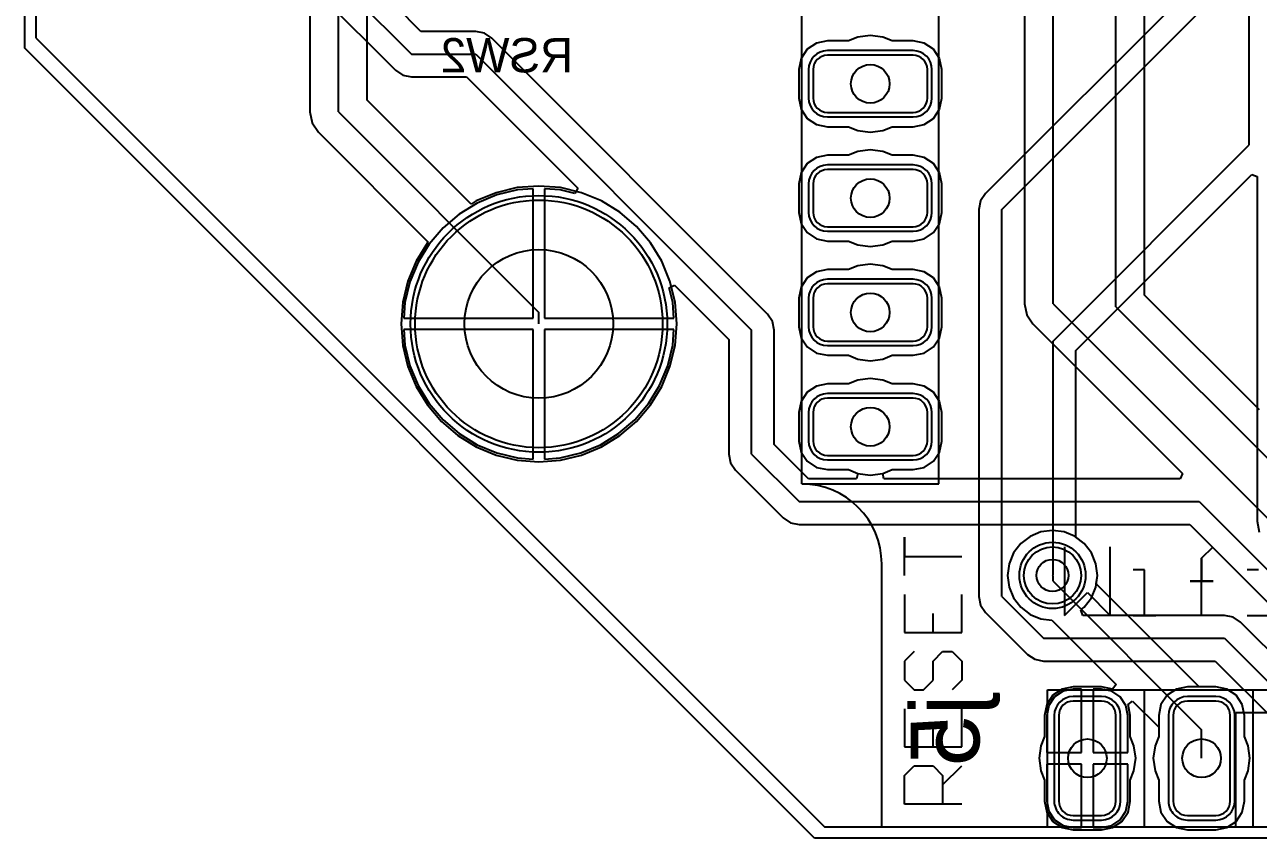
# Model space of a CAD drawing. Header units: millimetres. Extents: x 0 to 2.36, y 0 to 2.36.
# Drawn here: x 0 to 1.08, y 0 to 0.712 of the extents above; entities that cross this region are included whole.
import ezdxf

# ---------------------------------------------------------------- set-up
doc = ezdxf.new("R2010")
doc.units = ezdxf.units.MM
doc.header["$MEASUREMENT"] = 0
for name, color, linetype in [('BottomLayer', 5, 'Continuous'), ('BottomOverlay', 54, 'Continuous'), ('BottomSolder', 6, 'Continuous'), ('MultiLayer', 9, 'Continuous'), ('PadHoleLayer', 156, 'Continuous'), ('TopLayer', 1, 'Continuous'), ('TopOverlay', 2, 'Continuous'), ('TopSolder', 216, 'Continuous'), ('ViaHoleLayer', 16, 'Continuous')]:
    doc.layers.add(name, color=color, linetype=linetype)

# ---------------------------------------------------------------- blocks, each defined once
blk = doc.blocks.new('___6_______B_6')
at = {"layer": 'BottomLayer'}
for p, q in [((0.0375, 0.025), (-0.0375, 0.025)), ((-0.05, 0.0125), (-0.05, -0.0125)), ((0.05, -0.0125), (0.05, 0.0125)), ((-0.0375, -0.025), (0.0375, -0.025)), ((0.0375, -0.075), (-0.0375, -0.075)), ((-0.05, -0.0875), (-0.05, -0.1125)), ((0.05, -0.1125), (0.05, -0.0875)), ((-0.0375, -0.125), (0.0375, -0.125)), ((0.0375, -0.175), (-0.0375, -0.175)), ((-0.05, -0.1875), (-0.05, -0.2125)), ((0.05, -0.2125), (0.05, -0.1875)), ((-0.0375, -0.225), (0.0375, -0.225)), ((0.0375, -0.275), (-0.0375, -0.275)), ((-0.05, -0.2875), (-0.05, -0.3125)), ((0.05, -0.3125), (0.05, -0.2875)), ((-0.0375, -0.325), (0.0375, -0.325)), ((0.0375, -0.375), (-0.0375, -0.375)), ((-0.05, -0.3875), (-0.05, -0.4125)), ((0.05, -0.4125), (0.05, -0.3875)), ((-0.0375, -0.425), (0.0375, -0.425)), ((0.0375, -0.475), (-0.0375, -0.475)), ((-0.05, -0.4875), (-0.05, -0.5125)), ((0.05, -0.5125), (0.05, -0.4875)), ((-0.0375, -0.525), (0.0375, -0.525))]:
    blk.add_line(p, q, dxfattribs=at)
for centre, start, end in [((-0.0375, 0.0125), 90, 180), ((0.0375, 0.0125), 0, 90), ((-0.0375, -0.0125), 180, 270), ((0.0375, -0.0125), 270, 0), ((-0.0375, -0.0875), 90, 180), ((0.0375, -0.0875), 0, 90), ((-0.0375, -0.1125), 180, 270), ((0.0375, -0.1125), 270, 0), ((-0.0375, -0.1875), 90, 180), ((0.0375, -0.1875), 0, 90), ((-0.0375, -0.2125), 180, 270), ((0.0375, -0.2125), 270, 0), ((-0.0375, -0.2875), 90, 180), ((0.0375, -0.2875), 0, 90), ((-0.0375, -0.3125), 180, 270), ((0.0375, -0.3125), 270, 0), ((-0.0375, -0.3875), 90, 180), ((0.0375, -0.3875), 0, 90), ((-0.0375, -0.4125), 180, 270), ((0.0375, -0.4125), 270, 0), ((-0.0375, -0.4875), 90, 180), ((0.0375, -0.4875), 0, 90), ((-0.0375, -0.5125), 180, 270), ((0.0375, -0.5125), 270, 0)]:
    blk.add_arc(centre, 0.0125, start, end, dxfattribs=at)
at = {"layer": 'BottomOverlay'}
for p, q in [((-0.06, -0.535), (-0.06, 0.045)), ((0.06, 0.045), (-0.06, 0.045)), ((0.06, -0.535), (0.06, 0.045)), ((0.06, -0.05), (-0.06, -0.05)), ((0.06, -0.15), (-0.06, -0.15)), ((0.06, -0.25), (-0.06, -0.25)), ((0.06, -0.355), (-0.06, -0.355)), ((0.06, -0.45), (-0.06, -0.45)), ((0.06, -0.535), (-0.06, -0.535))]:
    blk.add_line(p, q, dxfattribs=at)
at = {"layer": 'BottomSolder'}
for p, q in [((0.0375, 0.029), (-0.0375, 0.029)), ((-0.054, 0.0125), (-0.054, -0.0125)), ((0.054, -0.0125), (0.054, 0.0125)), ((-0.0375, -0.029), (0.0375, -0.029)), ((0.0375, -0.071), (-0.0375, -0.071)), ((-0.054, -0.0875), (-0.054, -0.1125)), ((0.054, -0.1125), (0.054, -0.0875)), ((-0.0375, -0.129), (0.0375, -0.129)), ((0.0375, -0.171), (-0.0375, -0.171)), ((-0.054, -0.1875), (-0.054, -0.2125)), ((0.054, -0.2125), (0.054, -0.1875)), ((-0.0375, -0.229), (0.0375, -0.229)), ((0.0375, -0.271), (-0.0375, -0.271)), ((-0.054, -0.2875), (-0.054, -0.3125)), ((0.054, -0.3125), (0.054, -0.2875)), ((-0.0375, -0.329), (0.0375, -0.329)), ((0.0375, -0.371), (-0.0375, -0.371)), ((-0.054, -0.3875), (-0.054, -0.4125)), ((0.054, -0.4125), (0.054, -0.3875)), ((-0.0375, -0.429), (0.0375, -0.429)), ((0.0375, -0.471), (-0.0375, -0.471)), ((-0.054, -0.4875), (-0.054, -0.5125)), ((0.054, -0.5125), (0.054, -0.4875)), ((-0.0375, -0.529), (0.0375, -0.529))]:
    blk.add_line(p, q, dxfattribs=at)
for centre, start, end in [((-0.0375, 0.0125), 90, 180), ((0.0375, 0.0125), 0, 90), ((-0.0375, -0.0125), 180, 270), ((0.0375, -0.0125), 270, 0), ((-0.0375, -0.0875), 90, 180), ((0.0375, -0.0875), 0, 90), ((-0.0375, -0.1125), 180, 270), ((0.0375, -0.1125), 270, 0), ((-0.0375, -0.1875), 90, 180), ((0.0375, -0.1875), 0, 90), ((-0.0375, -0.2125), 180, 270), ((0.0375, -0.2125), 270, 0), ((-0.0375, -0.2875), 90, 180), ((0.0375, -0.2875), 0, 90), ((-0.0375, -0.3125), 180, 270), ((0.0375, -0.3125), 270, 0), ((-0.0375, -0.3875), 90, 180), ((0.0375, -0.3875), 0, 90), ((-0.0375, -0.4125), 180, 270), ((0.0375, -0.4125), 270, 0), ((-0.0375, -0.4875), 90, 180), ((0.0375, -0.4875), 0, 90), ((-0.0375, -0.5125), 180, 270), ((0.0375, -0.5125), 270, 0)]:
    blk.add_arc(centre, 0.0165, start, end, dxfattribs=at)
at = {"layer": 'MultiLayer'}
for p, q in [((0.0375, 0.025), (-0.0375, 0.025)), ((-0.05, 0.0125), (-0.05, -0.0125)), ((0.05, -0.0125), (0.05, 0.0125)), ((-0.0375, -0.025), (0.0375, -0.025)), ((0.0375, -0.075), (-0.0375, -0.075)), ((-0.05, -0.0875), (-0.05, -0.1125)), ((0.05, -0.1125), (0.05, -0.0875)), ((-0.0375, -0.125), (0.0375, -0.125)), ((0.0375, -0.175), (-0.0375, -0.175)), ((-0.05, -0.1875), (-0.05, -0.2125)), ((0.05, -0.2125), (0.05, -0.1875)), ((-0.0375, -0.225), (0.0375, -0.225)), ((0.0375, -0.275), (-0.0375, -0.275)), ((-0.05, -0.2875), (-0.05, -0.3125)), ((0.05, -0.3125), (0.05, -0.2875)), ((-0.0375, -0.325), (0.0375, -0.325)), ((0.0375, -0.375), (-0.0375, -0.375)), ((-0.05, -0.3875), (-0.05, -0.4125)), ((0.05, -0.4125), (0.05, -0.3875)), ((-0.0375, -0.425), (0.0375, -0.425)), ((0.0375, -0.475), (-0.0375, -0.475)), ((-0.05, -0.4875), (-0.05, -0.5125)), ((0.05, -0.5125), (0.05, -0.4875)), ((-0.0375, -0.525), (0.0375, -0.525))]:
    blk.add_line(p, q, dxfattribs=at)
for centre, start, end in [((-0.0375, 0.0125), 90, 180), ((0.0375, 0.0125), 0, 90), ((-0.0375, -0.0125), 180, 270), ((0.0375, -0.0125), 270, 0), ((-0.0375, -0.0875), 90, 180), ((0.0375, -0.0875), 0, 90), ((-0.0375, -0.1125), 180, 270), ((0.0375, -0.1125), 270, 0), ((-0.0375, -0.1875), 90, 180), ((0.0375, -0.1875), 0, 90), ((-0.0375, -0.2125), 180, 270), ((0.0375, -0.2125), 270, 0), ((-0.0375, -0.2875), 90, 180), ((0.0375, -0.2875), 0, 90), ((-0.0375, -0.3125), 180, 270), ((0.0375, -0.3125), 270, 0), ((-0.0375, -0.3875), 90, 180), ((0.0375, -0.3875), 0, 90), ((-0.0375, -0.4125), 180, 270), ((0.0375, -0.4125), 270, 0), ((-0.0375, -0.4875), 90, 180), ((0.0375, -0.4875), 0, 90), ((-0.0375, -0.5125), 180, 270), ((0.0375, -0.5125), 270, 0)]:
    blk.add_arc(centre, 0.0125, start, end, dxfattribs=at)
at = {"layer": 'PadHoleLayer'}
for centre in [(0, 0), (0, -0.1), (0, -0.2), (0, -0.3), (0, -0.4), (0, -0.5)]:
    blk.add_circle(centre, 0.0169, dxfattribs=at)
at = {"layer": 'TopLayer'}
for p, q in [((0.0375, 0.025), (-0.0375, 0.025)), ((-0.05, 0.0125), (-0.05, -0.0125)), ((0.05, -0.0125), (0.05, 0.0125)), ((-0.0375, -0.025), (0.0375, -0.025)), ((0.0375, -0.075), (-0.0375, -0.075)), ((-0.05, -0.0875), (-0.05, -0.1125)), ((0.05, -0.1125), (0.05, -0.0875)), ((-0.0375, -0.125), (0.0375, -0.125)), ((0.0375, -0.175), (-0.0375, -0.175)), ((-0.05, -0.1875), (-0.05, -0.2125)), ((0.05, -0.2125), (0.05, -0.1875)), ((-0.0375, -0.225), (0.0375, -0.225)), ((0.0375, -0.275), (-0.0375, -0.275)), ((-0.05, -0.2875), (-0.05, -0.3125)), ((0.05, -0.3125), (0.05, -0.2875)), ((-0.0375, -0.325), (0.0375, -0.325)), ((0.0375, -0.375), (-0.0375, -0.375)), ((-0.05, -0.3875), (-0.05, -0.4125)), ((0.05, -0.4125), (0.05, -0.3875)), ((-0.0375, -0.425), (0.0375, -0.425)), ((0.0375, -0.475), (-0.0375, -0.475)), ((-0.05, -0.4875), (-0.05, -0.5125)), ((0.05, -0.5125), (0.05, -0.4875)), ((-0.0375, -0.525), (0.0375, -0.525))]:
    blk.add_line(p, q, dxfattribs=at)
for centre, start, end in [((-0.0375, 0.0125), 90, 180), ((0.0375, 0.0125), 0, 90), ((-0.0375, -0.0125), 180, 270), ((0.0375, -0.0125), 270, 0), ((-0.0375, -0.0875), 90, 180), ((0.0375, -0.0875), 0, 90), ((-0.0375, -0.1125), 180, 270), ((0.0375, -0.1125), 270, 0), ((-0.0375, -0.1875), 90, 180), ((0.0375, -0.1875), 0, 90), ((-0.0375, -0.2125), 180, 270), ((0.0375, -0.2125), 270, 0), ((-0.0375, -0.2875), 90, 180), ((0.0375, -0.2875), 0, 90), ((-0.0375, -0.3125), 180, 270), ((0.0375, -0.3125), 270, 0), ((-0.0375, -0.3875), 90, 180), ((0.0375, -0.3875), 0, 90), ((-0.0375, -0.4125), 180, 270), ((0.0375, -0.4125), 270, 0), ((-0.0375, -0.4875), 90, 180), ((0.0375, -0.4875), 0, 90), ((-0.0375, -0.5125), 180, 270), ((0.0375, -0.5125), 270, 0)]:
    blk.add_arc(centre, 0.0125, start, end, dxfattribs=at)
at = {"layer": 'TopSolder'}
for p, q in [((0.0375, 0.029), (-0.0375, 0.029)), ((-0.054, 0.0125), (-0.054, -0.0125)), ((0.054, -0.0125), (0.054, 0.0125)), ((-0.0375, -0.029), (0.0375, -0.029)), ((0.0375, -0.071), (-0.0375, -0.071)), ((-0.054, -0.0875), (-0.054, -0.1125)), ((0.054, -0.1125), (0.054, -0.0875)), ((-0.0375, -0.129), (0.0375, -0.129)), ((0.0375, -0.171), (-0.0375, -0.171)), ((-0.054, -0.1875), (-0.054, -0.2125)), ((0.054, -0.2125), (0.054, -0.1875)), ((-0.0375, -0.229), (0.0375, -0.229)), ((0.0375, -0.271), (-0.0375, -0.271)), ((-0.054, -0.2875), (-0.054, -0.3125)), ((0.054, -0.3125), (0.054, -0.2875)), ((-0.0375, -0.329), (0.0375, -0.329)), ((0.0375, -0.371), (-0.0375, -0.371)), ((-0.054, -0.3875), (-0.054, -0.4125)), ((0.054, -0.4125), (0.054, -0.3875)), ((-0.0375, -0.429), (0.0375, -0.429)), ((0.0375, -0.471), (-0.0375, -0.471)), ((-0.054, -0.4875), (-0.054, -0.5125)), ((0.054, -0.5125), (0.054, -0.4875)), ((-0.0375, -0.529), (0.0375, -0.529))]:
    blk.add_line(p, q, dxfattribs=at)
for centre, start, end in [((-0.0375, 0.0125), 90, 180), ((0.0375, 0.0125), 0, 90), ((-0.0375, -0.0125), 180, 270), ((0.0375, -0.0125), 270, 0), ((-0.0375, -0.0875), 90, 180), ((0.0375, -0.0875), 0, 90), ((-0.0375, -0.1125), 180, 270), ((0.0375, -0.1125), 270, 0), ((-0.0375, -0.1875), 90, 180), ((0.0375, -0.1875), 0, 90), ((-0.0375, -0.2125), 180, 270), ((0.0375, -0.2125), 270, 0), ((-0.0375, -0.2875), 90, 180), ((0.0375, -0.2875), 0, 90), ((-0.0375, -0.3125), 180, 270), ((0.0375, -0.3125), 270, 0), ((-0.0375, -0.3875), 90, 180), ((0.0375, -0.3875), 0, 90), ((-0.0375, -0.4125), 180, 270), ((0.0375, -0.4125), 270, 0), ((-0.0375, -0.4875), 90, 180), ((0.0375, -0.4875), 0, 90), ((-0.0375, -0.5125), 180, 270), ((0.0375, -0.5125), 270, 0)]:
    blk.add_arc(centre, 0.0165, start, end, dxfattribs=at)
blk = doc.blocks.new('WEMOS_D1_MINI_11')
at = {"layer": 'BottomLayer'}
for p, q in [((0.0375, 0.325), (-0.0375, 0.325)), ((-0.05, 0.3125), (-0.05, 0.2875)), ((0.05, 0.2875), (0.05, 0.3125)), ((-0.0375, 0.275), (0.0375, 0.275)), ((0.0375, 0.225), (-0.0375, 0.225)), ((-0.05, 0.2125), (-0.05, 0.1875)), ((0.05, 0.1875), (0.05, 0.2125)), ((-0.0375, 0.175), (0.0375, 0.175)), ((0.0375, 0.125), (-0.0375, 0.125)), ((-0.05, 0.1125), (-0.05, 0.0875)), ((0.05, 0.0875), (0.05, 0.1125)), ((-0.0375, 0.075), (0.0375, 0.075)), ((0.0375, 0.025), (-0.0375, 0.025)), ((-0.05, 0.0125), (-0.05, -0.0125)), ((0.05, -0.0125), (0.05, 0.0125)), ((-0.0375, -0.025), (0.0375, -0.025))]:
    blk.add_line(p, q, dxfattribs=at)
for centre, start, end in [((-0.0375, 0.3125), 90, 180), ((0.0375, 0.3125), 0, 90), ((-0.0375, 0.2875), 180, 270), ((0.0375, 0.2875), 270, 0), ((-0.0375, 0.2125), 90, 180), ((0.0375, 0.2125), 0, 90), ((-0.0375, 0.1875), 180, 270), ((0.0375, 0.1875), 270, 0), ((-0.0375, 0.1125), 90, 180), ((0.0375, 0.1125), 0, 90), ((-0.0375, 0.0875), 180, 270), ((0.0375, 0.0875), 270, 0), ((-0.0375, 0.0125), 90, 180), ((0.0375, 0.0125), 0, 90), ((-0.0375, -0.0125), 180, 270), ((0.0375, -0.0125), 270, 0)]:
    blk.add_arc(centre, 0.0125, start, end, dxfattribs=at)
at = {"layer": 'BottomSolder'}
for p, q in [((0.0375, 0.329), (-0.0375, 0.329)), ((-0.054, 0.3125), (-0.054, 0.2875)), ((0.054, 0.2875), (0.054, 0.3125)), ((-0.0375, 0.271), (0.0375, 0.271)), ((0.0375, 0.229), (-0.0375, 0.229)), ((-0.054, 0.2125), (-0.054, 0.1875)), ((0.054, 0.1875), (0.054, 0.2125)), ((-0.0375, 0.171), (0.0375, 0.171)), ((0.0375, 0.129), (-0.0375, 0.129)), ((-0.054, 0.1125), (-0.054, 0.0875)), ((0.054, 0.0875), (0.054, 0.1125)), ((-0.0375, 0.071), (0.0375, 0.071)), ((0.0375, 0.029), (-0.0375, 0.029)), ((-0.054, 0.0125), (-0.054, -0.0125)), ((0.054, -0.0125), (0.054, 0.0125)), ((-0.0375, -0.029), (0.0375, -0.029))]:
    blk.add_line(p, q, dxfattribs=at)
for centre, start, end in [((-0.0375, 0.3125), 90, 180), ((0.0375, 0.3125), 0, 90), ((-0.0375, 0.2875), 180, 270), ((0.0375, 0.2875), 270, 0), ((-0.0375, 0.2125), 90, 180), ((0.0375, 0.2125), 0, 90), ((-0.0375, 0.1875), 180, 270), ((0.0375, 0.1875), 270, 0), ((-0.0375, 0.1125), 90, 180), ((0.0375, 0.1125), 0, 90), ((-0.0375, 0.0875), 180, 270), ((0.0375, 0.0875), 270, 0), ((-0.0375, 0.0125), 90, 180), ((0.0375, 0.0125), 0, 90), ((-0.0375, -0.0125), 180, 270), ((0.0375, -0.0125), 270, 0)]:
    blk.add_arc(centre, 0.0165, start, end, dxfattribs=at)
at = {"layer": 'MultiLayer'}
for p, q in [((0.0375, 0.325), (-0.0375, 0.325)), ((-0.05, 0.3125), (-0.05, 0.2875)), ((0.05, 0.2875), (0.05, 0.3125)), ((-0.0375, 0.275), (0.0375, 0.275)), ((0.0375, 0.225), (-0.0375, 0.225)), ((-0.05, 0.2125), (-0.05, 0.1875)), ((0.05, 0.1875), (0.05, 0.2125)), ((-0.0375, 0.175), (0.0375, 0.175)), ((0.0375, 0.125), (-0.0375, 0.125)), ((-0.05, 0.1125), (-0.05, 0.0875)), ((0.05, 0.0875), (0.05, 0.1125)), ((-0.0375, 0.075), (0.0375, 0.075)), ((0.0375, 0.025), (-0.0375, 0.025)), ((-0.05, 0.0125), (-0.05, -0.0125)), ((0.05, -0.0125), (0.05, 0.0125)), ((-0.0375, -0.025), (0.0375, -0.025))]:
    blk.add_line(p, q, dxfattribs=at)
for centre, start, end in [((-0.0375, 0.3125), 90, 180), ((0.0375, 0.3125), 0, 90), ((-0.0375, 0.2875), 180, 270), ((0.0375, 0.2875), 270, 0), ((-0.0375, 0.2125), 90, 180), ((0.0375, 0.2125), 0, 90), ((-0.0375, 0.1875), 180, 270), ((0.0375, 0.1875), 270, 0), ((-0.0375, 0.1125), 90, 180), ((0.0375, 0.1125), 0, 90), ((-0.0375, 0.0875), 180, 270), ((0.0375, 0.0875), 270, 0), ((-0.0375, 0.0125), 90, 180), ((0.0375, 0.0125), 0, 90), ((-0.0375, -0.0125), 180, 270), ((0.0375, -0.0125), 270, 0)]:
    blk.add_arc(centre, 0.0125, start, end, dxfattribs=at)
at = {"layer": 'PadHoleLayer'}
for centre in [(0, 0.3), (0, 0.2), (0, 0.1), (0, 0)]:
    blk.add_circle(centre, 0.0169, dxfattribs=at)
at = {"layer": 'TopLayer'}
for p, q in [((0.0375, 0.325), (-0.0375, 0.325)), ((-0.05, 0.3125), (-0.05, 0.2875)), ((0.05, 0.2875), (0.05, 0.3125)), ((-0.0375, 0.275), (0.0375, 0.275)), ((0.0375, 0.225), (-0.0375, 0.225)), ((-0.05, 0.2125), (-0.05, 0.1875)), ((0.05, 0.1875), (0.05, 0.2125)), ((-0.0375, 0.175), (0.0375, 0.175)), ((0.0375, 0.125), (-0.0375, 0.125)), ((-0.05, 0.1125), (-0.05, 0.0875)), ((0.05, 0.0875), (0.05, 0.1125)), ((-0.0375, 0.075), (0.0375, 0.075)), ((0.0375, 0.025), (-0.0375, 0.025)), ((-0.05, 0.0125), (-0.05, -0.0125)), ((0.05, -0.0125), (0.05, 0.0125)), ((-0.0375, -0.025), (0.0375, -0.025))]:
    blk.add_line(p, q, dxfattribs=at)
for centre, start, end in [((-0.0375, 0.3125), 90, 180), ((0.0375, 0.3125), 0, 90), ((-0.0375, 0.2875), 180, 270), ((0.0375, 0.2875), 270, 0), ((-0.0375, 0.2125), 90, 180), ((0.0375, 0.2125), 0, 90), ((-0.0375, 0.1875), 180, 270), ((0.0375, 0.1875), 270, 0), ((-0.0375, 0.1125), 90, 180), ((0.0375, 0.1125), 0, 90), ((-0.0375, 0.0875), 180, 270), ((0.0375, 0.0875), 270, 0), ((-0.0375, 0.0125), 90, 180), ((0.0375, 0.0125), 0, 90), ((-0.0375, -0.0125), 180, 270), ((0.0375, -0.0125), 270, 0)]:
    blk.add_arc(centre, 0.0125, start, end, dxfattribs=at)
at = {"layer": 'TopOverlay'}
for p, q in [((-0.06, -0.05), (-0.06, 0.93)), ((0.06, -0.05), (0.06, 0.74)), ((-0.06, -0.05), (0.06, -0.05)), ((0.03, -0.1301), (0.03, -0.0967)), ((0.03, -0.0967), (0.03, -0.1134)), ((0.17, -0.105), (0.17, -0.165)), ((0.21, -0.165), (0.21, -0.105)), ((0.29, -0.115), (0.3, -0.105)), ((0.03, -0.1134), (0.08, -0.1134)), ((0.29, -0.165), (0.29, -0.115)), ((0.29, -0.115), (0.29, -0.135)), ((0.29, -0.135), (0.29, -0.115)), ((0.01, -0.35), (0.01, -0.12)), ((0.24, -0.125), (0.23, -0.125)), ((0.24, -0.165), (0.24, -0.125)), ((0.3399, -0.125), (0.3299, -0.125)), ((0.29, -0.135), (0.28, -0.135)), ((0.28, -0.135), (0.3, -0.135)), ((0.3, -0.135), (0.29, -0.135)), ((0.03, -0.1467), (0.03, -0.18)), ((0.08, -0.18), (0.08, -0.1467)), ((0.17, -0.165), (0.19, -0.145)), ((0.19, -0.145), (0.21, -0.165)), ((0.055, -0.18), (0.055, -0.1634)), ((0.23, -0.165), (0.25, -0.165)), ((0.25, -0.165), (0.24, -0.165)), ((0.3299, -0.165), (0.3499, -0.165)), ((0.03, -0.18), (0.08, -0.18)), ((0.0383, -0.1967), (0.03, -0.205)), ((0.03, -0.205), (0.03, -0.2217)), ((0.055, -0.205), (0.0633, -0.1967)), ((0.055, -0.2217), (0.055, -0.205)), ((0.0633, -0.1967), (0.0717, -0.1967)), ((0.0717, -0.1967), (0.08, -0.205)), ((0.08, -0.205), (0.08, -0.2217)), ((0.03, -0.2217), (0.0383, -0.23)), ((0.0467, -0.23), (0.055, -0.2217)), ((0.08, -0.2217), (0.0717, -0.23)), ((0.0383, -0.23), (0.0467, -0.23)), ((0.03, -0.2467), (0.03, -0.28)), ((0.08, -0.28), (0.08, -0.2467)), ((0.32, -0.25), (0.56, -0.25)), ((0.32, -0.35), (0.32, -0.25)), ((0.055, -0.28), (0.055, -0.2634)), ((0.03, -0.28), (0.08, -0.28)), ((0.03, -0.305), (0.0383, -0.2967)), ((0.0383, -0.2967), (0.055, -0.2967)), ((0.055, -0.2967), (0.0633, -0.305)), ((0.0633, -0.3133), (0.08, -0.2967)), ((0.03, -0.33), (0.03, -0.305)), ((0.0633, -0.305), (0.0633, -0.33)), ((0.08, -0.33), (0.03, -0.33)), ((0.01, -0.35), (0.32, -0.35))]:
    blk.add_line(p, q, dxfattribs=at)
blk.add_arc((-0.06, -0.12), 0.07, 0, 90, dxfattribs=at)
at = {"layer": 'TopSolder'}
for p, q in [((0.0375, 0.329), (-0.0375, 0.329)), ((-0.054, 0.3125), (-0.054, 0.2875)), ((0.054, 0.2875), (0.054, 0.3125)), ((-0.0375, 0.271), (0.0375, 0.271)), ((0.0375, 0.229), (-0.0375, 0.229)), ((-0.054, 0.2125), (-0.054, 0.1875)), ((0.054, 0.1875), (0.054, 0.2125)), ((-0.0375, 0.171), (0.0375, 0.171)), ((0.0375, 0.129), (-0.0375, 0.129)), ((-0.054, 0.1125), (-0.054, 0.0875)), ((0.054, 0.0875), (0.054, 0.1125)), ((-0.0375, 0.071), (0.0375, 0.071)), ((0.0375, 0.029), (-0.0375, 0.029)), ((-0.054, 0.0125), (-0.054, -0.0125)), ((0.054, -0.0125), (0.054, 0.0125)), ((-0.0375, -0.029), (0.0375, -0.029))]:
    blk.add_line(p, q, dxfattribs=at)
for centre, start, end in [((-0.0375, 0.3125), 90, 180), ((0.0375, 0.3125), 0, 90), ((-0.0375, 0.2875), 180, 270), ((0.0375, 0.2875), 270, 0), ((-0.0375, 0.2125), 90, 180), ((0.0375, 0.2125), 0, 90), ((-0.0375, 0.1875), 180, 270), ((0.0375, 0.1875), 270, 0), ((-0.0375, 0.1125), 90, 180), ((0.0375, 0.1125), 0, 90), ((-0.0375, 0.0875), 180, 270), ((0.0375, 0.0875), 270, 0), ((-0.0375, 0.0125), 90, 180), ((0.0375, 0.0125), 0, 90), ((-0.0375, -0.0125), 180, 270), ((0.0375, -0.0125), 270, 0)]:
    blk.add_arc(centre, 0.0165, start, end, dxfattribs=at)

msp = doc.modelspace()

# ---------------------------------------------------------------- linework, layer by layer
at = {"layer": 'BottomLayer'}
for p, q in [((0, 0.6912), (0, 1.6688)), ((0.9, 0.4675), (0.9, 0.99)), ((0.875, 0.9314), (0.875, 0.4675)), ((0.1806, 0.8437), (0.3384, 0.6859)), ((0.1666, 0.8296), (0.3244, 0.6718)), ((0.955, 0.4649), (0.955, 0.82)), ((0.98, 0.4752), (0.98, 0.79)), ((0.3467, 0.7057), (0.325, 0.7275)), ((0.3948, 0.7057), (0.3467, 0.7057)), ((0.4024, 0.7042), (0.3948, 0.7057)), ((0.4089, 0.6999), (0.4024, 0.7042)), ((0.74, 0.7023), (0.7291, 0.7008)), ((0.7509, 0.7008), (0.74, 0.7023)), ((0.6912, 0), (0, 0.6912)), ((0.6502, 0.4586), (0.4089, 0.6999)), ((0.6929, 0.6956), (0.6848, 0.6902)), ((0.7025, 0.6975), (0.6929, 0.6956)), ((0.7209, 0.6975), (0.7025, 0.6975)), ((0.7291, 0.7008), (0.7209, 0.6975)), ((0.7591, 0.6975), (0.7509, 0.7008)), ((0.7775, 0.6975), (0.7591, 0.6975)), ((0.7871, 0.6956), (0.7775, 0.6975)), ((0.7952, 0.6902), (0.7871, 0.6956)), ((0.3384, 0.6859), (0.3948, 0.6859)), ((0.3948, 0.6859), (0.6361, 0.4446)), ((0.6794, 0.6821), (0.6775, 0.6725)), ((0.6848, 0.6902), (0.6794, 0.6821)), ((0.8006, 0.6821), (0.7952, 0.6902)), ((0.8025, 0.6725), (0.8006, 0.6821)), ((0.3244, 0.6718), (0.3308, 0.6675)), ((0.6775, 0.6725), (0.6775, 0.6475)), ((0.8025, 0.6475), (0.8025, 0.6725)), ((0.3308, 0.6675), (0.3384, 0.666)), ((0.3384, 0.666), (0.3866, 0.666)), ((0.3866, 0.666), (0.484, 0.5686)), ((0.6775, 0.6475), (0.6794, 0.6379)), ((0.6794, 0.6379), (0.6848, 0.6298)), ((0.7952, 0.6298), (0.8006, 0.6379)), ((0.8006, 0.6379), (0.8025, 0.6475)), ((0.6848, 0.6298), (0.6929, 0.6244)), ((0.7871, 0.6244), (0.7952, 0.6298)), ((0.6929, 0.6244), (0.7025, 0.6225)), ((0.7025, 0.6225), (0.7209, 0.6225)), ((0.7209, 0.6225), (0.7291, 0.6192)), ((0.7291, 0.6192), (0.74, 0.6177)), ((0.74, 0.6177), (0.7509, 0.6192)), ((0.7509, 0.6192), (0.7591, 0.6225)), ((0.7591, 0.6225), (0.7775, 0.6225)), ((0.7775, 0.6225), (0.7871, 0.6244)), ((0.6929, 0.5956), (0.6848, 0.5902)), ((0.7025, 0.5975), (0.6929, 0.5956)), ((0.7209, 0.5975), (0.7025, 0.5975)), ((0.7291, 0.6008), (0.7209, 0.5975)), ((0.74, 0.6023), (0.7291, 0.6008)), ((0.7509, 0.6008), (0.74, 0.6023)), ((0.7591, 0.5975), (0.7509, 0.6008)), ((0.7775, 0.5975), (0.7591, 0.5975)), ((0.7871, 0.5956), (0.7775, 0.5975)), ((0.7952, 0.5902), (0.7871, 0.5956)), ((0.6848, 0.5902), (0.6794, 0.5821)), ((0.8006, 0.5821), (0.7952, 0.5902)), ((0.6794, 0.5821), (0.6775, 0.5725)), ((0.6775, 0.5725), (0.6775, 0.5475)), ((0.8025, 0.5725), (0.8006, 0.5821)), ((0.8025, 0.5475), (0.8025, 0.5725)), ((0.4133, 0.5628), (0.3961, 0.5557)), ((0.4314, 0.5672), (0.4133, 0.5628)), ((0.445, 0.5682), (0.4314, 0.5672)), ((0.445, 0.455), (0.445, 0.5682)), ((0.4686, 0.5672), (0.455, 0.5682)), ((0.455, 0.5682), (0.455, 0.455)), ((0.4814, 0.5641), (0.4686, 0.5672)), ((0.484, 0.5686), (0.4814, 0.5641)), ((0.3961, 0.5557), (0.3803, 0.546)), ((0.3803, 0.546), (0.3661, 0.5339)), ((0.6775, 0.5475), (0.6794, 0.5379)), ((0.8006, 0.5379), (0.8025, 0.5475)), ((0.3661, 0.5339), (0.354, 0.5197)), ((0.6794, 0.5379), (0.6848, 0.5298)), ((0.6848, 0.5298), (0.6929, 0.5244)), ((0.7871, 0.5244), (0.7952, 0.5298)), ((0.7952, 0.5298), (0.8006, 0.5379)), ((0.354, 0.5197), (0.3443, 0.5039)), ((0.6929, 0.5244), (0.7025, 0.5225)), ((0.7025, 0.5225), (0.7209, 0.5225)), ((0.7209, 0.5225), (0.7291, 0.5192)), ((0.7291, 0.5192), (0.74, 0.5177)), ((0.74, 0.5177), (0.7509, 0.5192)), ((0.7509, 0.5192), (0.7591, 0.5225)), ((0.7591, 0.5225), (0.7775, 0.5225)), ((0.7775, 0.5225), (0.7871, 0.5244)), ((0.3443, 0.5039), (0.3372, 0.4867)), ((0.7025, 0.4975), (0.6929, 0.4956)), ((0.7209, 0.4975), (0.7025, 0.4975)), ((0.7291, 0.5008), (0.7209, 0.4975)), ((0.74, 0.5023), (0.7291, 0.5008)), ((0.7509, 0.5008), (0.74, 0.5023)), ((0.7591, 0.4975), (0.7509, 0.5008)), ((0.7775, 0.4975), (0.7591, 0.4975)), ((0.7871, 0.4956), (0.7775, 0.4975)), ((0.3372, 0.4867), (0.3328, 0.4686)), ((0.6848, 0.4902), (0.6794, 0.4821)), ((0.6929, 0.4956), (0.6848, 0.4902)), ((0.7952, 0.4902), (0.7871, 0.4956)), ((0.8006, 0.4821), (0.7952, 0.4902)), ((0.5641, 0.4814), (0.5686, 0.484)), ((0.5672, 0.4686), (0.5641, 0.4814)), ((0.5686, 0.484), (0.6163, 0.4363)), ((0.6794, 0.4821), (0.6775, 0.4725)), ((0.8025, 0.4725), (0.8006, 0.4821)), ((1.0805, 0.3747), (0.98, 0.4752)), ((0.3328, 0.4686), (0.3318, 0.455)), ((0.5682, 0.455), (0.5672, 0.4686)), ((0.6775, 0.4725), (0.6775, 0.4475)), ((0.8025, 0.4475), (0.8025, 0.4725)), ((0.875, 0.4675), (0.8769, 0.458)), ((0.9, 0.4675), (1.2125, 0.155)), ((0.955, 0.4649), (1.2253, 0.1946)), ((0.3318, 0.455), (0.445, 0.455)), ((0.455, 0.455), (0.5682, 0.455)), ((0.6545, 0.4522), (0.6502, 0.4586)), ((0.8769, 0.458), (0.8823, 0.4499)), ((0.445, 0.445), (0.3318, 0.445)), ((0.3318, 0.445), (0.3328, 0.4314)), ((0.445, 0.3318), (0.445, 0.445)), ((0.5682, 0.445), (0.455, 0.445)), ((0.455, 0.445), (0.455, 0.3318)), ((0.5672, 0.4314), (0.5682, 0.445)), ((0.6361, 0.3361), (0.6361, 0.4446)), ((0.656, 0.4446), (0.6545, 0.4522)), ((0.656, 0.3444), (0.656, 0.4446)), ((0.6775, 0.4475), (0.6794, 0.4379)), ((0.8006, 0.4379), (0.8025, 0.4475)), ((0.8823, 0.4499), (1.0132, 0.319)), ((0.6163, 0.4363), (0.6163, 0.3361)), ((0.6794, 0.4379), (0.6848, 0.4298)), ((0.7952, 0.4298), (0.8006, 0.4379)), ((0.3328, 0.4314), (0.3372, 0.4133)), ((0.5628, 0.4133), (0.5672, 0.4314)), ((0.6848, 0.4298), (0.6929, 0.4244)), ((0.6929, 0.4244), (0.7025, 0.4225)), ((0.7025, 0.4225), (0.7209, 0.4225)), ((0.7209, 0.4225), (0.7291, 0.4192)), ((0.7509, 0.4192), (0.7591, 0.4225)), ((0.7591, 0.4225), (0.7775, 0.4225)), ((0.7775, 0.4225), (0.7871, 0.4244)), ((0.7871, 0.4244), (0.7952, 0.4298)), ((0.3372, 0.4133), (0.3443, 0.3961)), ((0.5557, 0.3961), (0.5628, 0.4133)), ((0.7291, 0.4192), (0.74, 0.4177)), ((0.74, 0.4177), (0.7509, 0.4192)), ((0.7291, 0.4008), (0.7209, 0.3975)), ((0.74, 0.4023), (0.7291, 0.4008)), ((0.7509, 0.4008), (0.74, 0.4023)), ((0.7591, 0.3975), (0.7509, 0.4008)), ((0.3443, 0.3961), (0.354, 0.3803)), ((0.546, 0.3803), (0.5557, 0.3961)), ((0.6848, 0.3902), (0.6794, 0.3821)), ((0.6929, 0.3956), (0.6848, 0.3902)), ((0.7025, 0.3975), (0.6929, 0.3956)), ((0.7209, 0.3975), (0.7025, 0.3975)), ((0.7775, 0.3975), (0.7591, 0.3975)), ((0.7871, 0.3956), (0.7775, 0.3975)), ((0.7952, 0.3902), (0.7871, 0.3956)), ((0.8006, 0.3821), (0.7952, 0.3902)), ((0.354, 0.3803), (0.3661, 0.3661)), ((0.5339, 0.3661), (0.546, 0.3803)), ((0.6794, 0.3821), (0.6775, 0.3725)), ((0.8025, 0.3725), (0.8006, 0.3821)), ((0.6775, 0.3725), (0.6775, 0.3475)), ((0.8025, 0.3475), (0.8025, 0.3725)), ((0.3661, 0.3661), (0.3803, 0.354)), ((0.5197, 0.354), (0.5339, 0.3661)), ((0.3803, 0.354), (0.3961, 0.3443)), ((0.5039, 0.3443), (0.5197, 0.354)), ((0.6775, 0.3475), (0.6794, 0.3379)), ((0.8006, 0.3379), (0.8025, 0.3475)), ((0.3961, 0.3443), (0.4133, 0.3372)), ((0.4133, 0.3372), (0.4314, 0.3328)), ((0.4686, 0.3328), (0.4867, 0.3372)), ((0.4867, 0.3372), (0.5039, 0.3443)), ((0.6163, 0.3361), (0.6178, 0.3285)), ((0.6361, 0.3361), (0.6778, 0.2945)), ((0.686, 0.3144), (0.656, 0.3444)), ((0.6794, 0.3379), (0.6848, 0.3298)), ((0.7952, 0.3298), (0.8006, 0.3379)), ((0.4314, 0.3328), (0.445, 0.3318)), ((0.455, 0.3318), (0.4686, 0.3328)), ((0.6178, 0.3285), (0.6221, 0.3221)), ((0.6848, 0.3298), (0.6929, 0.3244)), ((0.6929, 0.3244), (0.7025, 0.3225)), ((0.7775, 0.3225), (0.7871, 0.3244)), ((0.7871, 0.3244), (0.7952, 0.3298)), ((0.6221, 0.3221), (0.6637, 0.2804)), ((0.7281, 0.3144), (0.686, 0.3144)), ((0.7025, 0.3225), (0.7209, 0.3225)), ((0.7209, 0.3225), (0.7291, 0.3192)), ((0.7291, 0.3192), (0.7281, 0.3144)), ((0.7509, 0.3192), (0.7591, 0.3225)), ((0.7519, 0.3144), (0.7509, 0.3192)), ((1.0113, 0.3144), (0.7519, 0.3144)), ((0.7591, 0.3225), (0.7775, 0.3225)), ((1.0132, 0.319), (1.0113, 0.3144)), ((0.6778, 0.2945), (1.0278, 0.2945)), ((1.0278, 0.2945), (1.2098, 0.1125)), ((0.6637, 0.2804), (0.6702, 0.2761)), ((0.6702, 0.2761), (0.6778, 0.2746)), ((0.6778, 0.2746), (1.0196, 0.2746)), ((1.0196, 0.2746), (1.1925, 0.1017)), ((0.8798, 0.2641), (0.8717, 0.2578)), ((0.8893, 0.268), (0.8798, 0.2641)), ((0.8995, 0.2693), (0.8893, 0.268)), ((0.9097, 0.268), (0.8995, 0.2693)), ((0.9192, 0.2641), (0.9097, 0.268)), ((0.9273, 0.2578), (0.9192, 0.2641)), ((0.8654, 0.2497), (0.8615, 0.2402)), ((0.8717, 0.2578), (0.8654, 0.2497)), ((0.9336, 0.2497), (0.9273, 0.2578)), ((0.9375, 0.2402), (0.9336, 0.2497)), ((0.8615, 0.2402), (0.8602, 0.23)), ((0.9388, 0.23), (0.9375, 0.2402)), ((0.8602, 0.23), (0.8615, 0.2198)), ((0.8995, 0.23), (0.9, 0.2295)), ((0.9, 0.225), (0.9, 0.2295)), ((0.9378, 0.2225), (0.9388, 0.23)), ((0.8615, 0.2198), (0.8654, 0.2103)), ((0.9, 0.225), (1.03, 0.095)), ((1.0278, 0.1325), (0.9378, 0.2225)), ((0.8654, 0.2103), (0.8717, 0.2022)), ((0.8717, 0.2022), (0.8798, 0.1959)), ((0.8798, 0.1959), (0.8893, 0.192)), ((0.8893, 0.192), (0.8989, 0.1907)), ((0.8989, 0.1907), (0.9551, 0.1345)), ((0.9079, 0.1306), (0.8998, 0.1252)), ((0.9175, 0.1325), (0.9079, 0.1306)), ((0.9425, 0.1325), (0.9175, 0.1325)), ((0.9521, 0.1306), (0.9425, 0.1325)), ((0.9551, 0.1345), (0.9521, 0.1306)), ((1.0425, 0.1325), (1.0278, 0.1325)), ((1.0521, 0.1306), (1.0425, 0.1325)), ((1.0602, 0.1252), (1.0521, 0.1306)), ((0.8998, 0.1252), (0.8944, 0.1171)), ((0.9656, 0.1171), (0.9695, 0.1201)), ((0.9695, 0.1201), (0.9925, 0.0972)), ((1.0656, 0.1171), (1.0602, 0.1252)), ((0.8944, 0.1171), (0.8925, 0.1075)), ((0.9675, 0.1075), (0.9656, 0.1171)), ((1.0675, 0.1075), (1.0656, 0.1171)), ((0.8925, 0.1075), (0.8925, 0.0891)), ((0.9675, 0.0891), (0.9675, 0.1075)), ((1.0675, 0.0891), (1.0675, 0.1075)), ((0.8925, 0.0891), (0.8892, 0.0809)), ((0.9708, 0.0809), (0.9675, 0.0891)), ((0.9925, 0.0891), (0.9892, 0.0809)), ((0.9925, 0.0972), (0.9925, 0.0891)), ((1.03, 0.07), (1.03, 0.095)), ((1.0708, 0.0809), (1.0675, 0.0891)), ((0.8892, 0.0809), (0.8877, 0.07)), ((0.9723, 0.07), (0.9708, 0.0809)), ((0.9892, 0.0809), (0.9877, 0.07)), ((1.0723, 0.07), (1.0708, 0.0809)), ((0.8877, 0.07), (0.8892, 0.0591)), ((0.9708, 0.0591), (0.9723, 0.07)), ((0.9877, 0.07), (0.9892, 0.0591)), ((1.0708, 0.0591), (1.0723, 0.07)), ((0.8892, 0.0591), (0.8925, 0.0509)), ((0.9675, 0.0509), (0.9708, 0.0591)), ((0.9892, 0.0591), (0.9925, 0.0509)), ((1.0675, 0.0509), (1.0708, 0.0591)), ((0.8925, 0.0509), (0.8925, 0.0325)), ((0.9675, 0.0325), (0.9675, 0.0509)), ((0.9925, 0.0509), (0.9925, 0.0325)), ((1.0675, 0.0325), (1.0675, 0.0509)), ((0.8925, 0.0325), (0.8944, 0.0229)), ((0.9656, 0.0229), (0.9675, 0.0325)), ((0.9925, 0.0325), (0.9944, 0.0229)), ((1.0656, 0.0229), (1.0675, 0.0325)), ((0.8944, 0.0229), (0.8998, 0.0148)), ((0.9602, 0.0148), (0.9656, 0.0229)), ((0.9944, 0.0229), (0.9998, 0.0148)), ((1.0602, 0.0148), (1.0656, 0.0229)), ((0.8998, 0.0148), (0.9079, 0.0094)), ((0.9521, 0.0094), (0.9602, 0.0148)), ((0.9998, 0.0148), (1.0079, 0.0094)), ((1.0521, 0.0094), (1.0602, 0.0148)), ((1.6688, 0), (0.6912, 0)), ((0.9079, 0.0094), (0.9175, 0.0075)), ((0.9175, 0.0075), (0.9425, 0.0075)), ((0.9425, 0.0075), (0.9521, 0.0094)), ((1.0079, 0.0094), (1.0175, 0.0075)), ((1.0175, 0.0075), (1.0425, 0.0075)), ((1.0425, 0.0075), (1.0521, 0.0094))]:
    msp.add_line(p, q, dxfattribs=at)
for centre, radius in [((0.45, 0.45), 0.1083), ((0.8995, 0.23), 0.025)]:
    msp.add_circle(centre, radius, dxfattribs=at)
at = {"layer": 'BottomSolder'}
for centre, radius in [((0.45, 0.45), 0.1123), ((0.8995, 0.23), 0.029)]:
    msp.add_circle(centre, radius, dxfattribs=at)
at = {"layer": 'MultiLayer'}
msp.add_circle((0.45, 0.45), 0.1083, dxfattribs=at)
at = {"layer": 'PadHoleLayer'}
msp.add_circle((0.45, 0.45), 0.065, dxfattribs=at)
at = {"layer": 'TopLayer'}
for p, q in [((0, 0.6912), (0, 1.6688)), ((1.0715, 0.6065), (1.0715, 1.1247)), ((0.2746, 0.6354), (0.2746, 0.9096)), ((0.2496, 0.864), (0.2496, 0.6354)), ((1.0246, 0.7477), (0.8409, 0.5641)), ((0.855, 0.55), (1.0445, 0.7395)), ((0.2996, 0.6457), (0.2996, 0.7307)), ((0.74, 0.7023), (0.7291, 0.7008)), ((0.7509, 0.7008), (0.74, 0.7023)), ((0.6912, 0), (0, 0.6912)), ((0.6929, 0.6956), (0.6848, 0.6902)), ((0.7025, 0.6975), (0.6929, 0.6956)), ((0.7209, 0.6975), (0.7025, 0.6975)), ((0.7291, 0.7008), (0.7209, 0.6975)), ((0.7591, 0.6975), (0.7509, 0.7008)), ((0.7775, 0.6975), (0.7591, 0.6975)), ((0.7871, 0.6956), (0.7775, 0.6975)), ((0.7952, 0.6902), (0.7871, 0.6956)), ((0.6794, 0.6821), (0.6775, 0.6725)), ((0.6848, 0.6902), (0.6794, 0.6821)), ((0.8006, 0.6821), (0.7952, 0.6902)), ((0.8025, 0.6725), (0.8006, 0.6821)), ((0.6775, 0.6725), (0.6775, 0.6475)), ((0.8025, 0.6475), (0.8025, 0.6725)), ((0.3906, 0.5547), (0.2996, 0.6457)), ((0.6775, 0.6475), (0.6794, 0.6379)), ((0.6794, 0.6379), (0.6848, 0.6298)), ((0.7952, 0.6298), (0.8006, 0.6379)), ((0.8006, 0.6379), (0.8025, 0.6475)), ((0.2496, 0.6354), (0.2515, 0.6258)), ((0.2746, 0.6354), (0.45, 0.46)), ((0.6848, 0.6298), (0.6929, 0.6244)), ((0.7871, 0.6244), (0.7952, 0.6298)), ((0.2515, 0.6258), (0.257, 0.6177)), ((0.257, 0.6177), (0.353, 0.5216)), ((0.6929, 0.6244), (0.7025, 0.6225)), ((0.7025, 0.6225), (0.7209, 0.6225)), ((0.7209, 0.6225), (0.7291, 0.6192)), ((0.7291, 0.6192), (0.74, 0.6177)), ((0.74, 0.6177), (0.7509, 0.6192)), ((0.7509, 0.6192), (0.7591, 0.6225)), ((0.7591, 0.6225), (0.7775, 0.6225)), ((0.7775, 0.6225), (0.7871, 0.6244)), ((0.9, 0.435), (1.0715, 0.6065)), ((0.6929, 0.5956), (0.6848, 0.5902)), ((0.7025, 0.5975), (0.6929, 0.5956)), ((0.7209, 0.5975), (0.7025, 0.5975)), ((0.7291, 0.6008), (0.7209, 0.5975)), ((0.74, 0.6023), (0.7291, 0.6008)), ((0.7509, 0.6008), (0.74, 0.6023)), ((0.7591, 0.5975), (0.7509, 0.6008)), ((0.7775, 0.5975), (0.7591, 0.5975)), ((0.7871, 0.5956), (0.7775, 0.5975)), ((0.7952, 0.5902), (0.7871, 0.5956)), ((0.6848, 0.5902), (0.6794, 0.5821)), ((0.8006, 0.5821), (0.7952, 0.5902)), ((0.6794, 0.5821), (0.6775, 0.5725)), ((0.6775, 0.5725), (0.6775, 0.5475)), ((0.8025, 0.5725), (0.8006, 0.5821)), ((0.8025, 0.5475), (0.8025, 0.5725)), ((0.9199, 0.4268), (1.0739, 0.5808)), ((1.0739, 0.5808), (1.0785, 0.5789)), ((1.0785, 0.5789), (1.0785, 0.2775)), ((0.4127, 0.5647), (0.3952, 0.5575)), ((0.4311, 0.5692), (0.4127, 0.5647)), ((0.45, 0.5706), (0.4311, 0.5692)), ((0.4689, 0.5692), (0.45, 0.5706)), ((0.4873, 0.5647), (0.4689, 0.5692)), ((0.5048, 0.5575), (0.4873, 0.5647)), ((0.8409, 0.5641), (0.8366, 0.5576)), ((0.3952, 0.5575), (0.3906, 0.5547)), ((0.5209, 0.5476), (0.5048, 0.5575)), ((0.8366, 0.5576), (0.8351, 0.55)), ((0.5353, 0.5353), (0.5209, 0.5476)), ((0.6775, 0.5475), (0.6794, 0.5379)), ((0.8006, 0.5379), (0.8025, 0.5475)), ((0.8351, 0.55), (0.8351, 0.2116)), ((0.855, 0.2116), (0.855, 0.55)), ((0.5476, 0.5209), (0.5353, 0.5353)), ((0.6794, 0.5379), (0.6848, 0.5298)), ((0.6848, 0.5298), (0.6929, 0.5244)), ((0.7871, 0.5244), (0.7952, 0.5298)), ((0.7952, 0.5298), (0.8006, 0.5379)), ((0.3524, 0.5209), (0.3425, 0.5048)), ((0.353, 0.5216), (0.3524, 0.5209)), ((0.5575, 0.5048), (0.5476, 0.5209)), ((0.6929, 0.5244), (0.7025, 0.5225)), ((0.7025, 0.5225), (0.7209, 0.5225)), ((0.7209, 0.5225), (0.7291, 0.5192)), ((0.7291, 0.5192), (0.74, 0.5177)), ((0.74, 0.5177), (0.7509, 0.5192)), ((0.7509, 0.5192), (0.7591, 0.5225)), ((0.7591, 0.5225), (0.7775, 0.5225)), ((0.7775, 0.5225), (0.7871, 0.5244)), ((0.3425, 0.5048), (0.3353, 0.4873)), ((0.5647, 0.4873), (0.5575, 0.5048)), ((0.7025, 0.4975), (0.6929, 0.4956)), ((0.7209, 0.4975), (0.7025, 0.4975)), ((0.7291, 0.5008), (0.7209, 0.4975)), ((0.74, 0.5023), (0.7291, 0.5008)), ((0.7509, 0.5008), (0.74, 0.5023)), ((0.7591, 0.4975), (0.7509, 0.5008)), ((0.7775, 0.4975), (0.7591, 0.4975)), ((0.7871, 0.4956), (0.7775, 0.4975)), ((0.3353, 0.4873), (0.3308, 0.4689)), ((0.5692, 0.4689), (0.5647, 0.4873)), ((0.6848, 0.4902), (0.6794, 0.4821)), ((0.6929, 0.4956), (0.6848, 0.4902)), ((0.7952, 0.4902), (0.7871, 0.4956)), ((0.8006, 0.4821), (0.7952, 0.4902)), ((0.6794, 0.4821), (0.6775, 0.4725)), ((0.8025, 0.4725), (0.8006, 0.4821)), ((0.3308, 0.4689), (0.3294, 0.45)), ((0.5706, 0.45), (0.5692, 0.4689)), ((0.6775, 0.4725), (0.6775, 0.4475)), ((0.8025, 0.4475), (0.8025, 0.4725)), ((0.45, 0.45), (0.45, 0.46)), ((0.3294, 0.45), (0.3308, 0.4311)), ((0.5692, 0.4311), (0.5706, 0.45)), ((0.6775, 0.4475), (0.6794, 0.4379)), ((0.8006, 0.4379), (0.8025, 0.4475)), ((0.6794, 0.4379), (0.6848, 0.4298)), ((0.7952, 0.4298), (0.8006, 0.4379)), ((0.9, 0.2305), (0.9, 0.435)), ((0.3308, 0.4311), (0.3353, 0.4127)), ((0.5647, 0.4127), (0.5692, 0.4311)), ((0.6848, 0.4298), (0.6929, 0.4244)), ((0.6929, 0.4244), (0.7025, 0.4225)), ((0.7025, 0.4225), (0.7209, 0.4225)), ((0.7209, 0.4225), (0.7291, 0.4192)), ((0.7509, 0.4192), (0.7591, 0.4225)), ((0.7591, 0.4225), (0.7775, 0.4225)), ((0.7775, 0.4225), (0.7871, 0.4244)), ((0.7871, 0.4244), (0.7952, 0.4298)), ((0.9199, 0.2635), (0.9199, 0.4268)), ((0.3353, 0.4127), (0.3425, 0.3952)), ((0.5575, 0.3952), (0.5647, 0.4127)), ((0.7291, 0.4192), (0.74, 0.4177)), ((0.74, 0.4177), (0.7509, 0.4192)), ((0.7291, 0.4008), (0.7209, 0.3975)), ((0.74, 0.4023), (0.7291, 0.4008)), ((0.7509, 0.4008), (0.74, 0.4023)), ((0.7591, 0.3975), (0.7509, 0.4008)), ((0.3425, 0.3952), (0.3524, 0.3791)), ((0.5476, 0.3791), (0.5575, 0.3952)), ((0.6848, 0.3902), (0.6794, 0.3821)), ((0.6929, 0.3956), (0.6848, 0.3902)), ((0.7025, 0.3975), (0.6929, 0.3956)), ((0.7209, 0.3975), (0.7025, 0.3975)), ((0.7775, 0.3975), (0.7591, 0.3975)), ((0.7871, 0.3956), (0.7775, 0.3975)), ((0.7952, 0.3902), (0.7871, 0.3956)), ((0.8006, 0.3821), (0.7952, 0.3902)), ((0.3524, 0.3791), (0.3647, 0.3647)), ((0.5353, 0.3647), (0.5476, 0.3791)), ((0.6794, 0.3821), (0.6775, 0.3725)), ((0.8025, 0.3725), (0.8006, 0.3821)), ((0.6775, 0.3725), (0.6775, 0.3475)), ((0.8025, 0.3475), (0.8025, 0.3725)), ((0.3647, 0.3647), (0.3791, 0.3524)), ((0.5209, 0.3524), (0.5353, 0.3647)), ((0.3791, 0.3524), (0.3952, 0.3425)), ((0.5048, 0.3425), (0.5209, 0.3524)), ((0.6775, 0.3475), (0.6794, 0.3379)), ((0.8006, 0.3379), (0.8025, 0.3475)), ((0.3952, 0.3425), (0.4127, 0.3353)), ((0.4127, 0.3353), (0.4311, 0.3308)), ((0.4689, 0.3308), (0.4873, 0.3353)), ((0.4873, 0.3353), (0.5048, 0.3425)), ((0.6794, 0.3379), (0.6848, 0.3298)), ((0.7952, 0.3298), (0.8006, 0.3379)), ((0.4311, 0.3308), (0.45, 0.3294)), ((0.45, 0.3294), (0.4689, 0.3308)), ((0.6848, 0.3298), (0.6929, 0.3244)), ((0.6929, 0.3244), (0.7025, 0.3225)), ((0.7775, 0.3225), (0.7871, 0.3244)), ((0.7871, 0.3244), (0.7952, 0.3298)), ((0.7025, 0.3225), (0.7209, 0.3225)), ((0.7209, 0.3225), (0.7291, 0.3192)), ((0.7291, 0.3192), (0.74, 0.3177)), ((0.74, 0.3177), (0.7509, 0.3192)), ((0.7509, 0.3192), (0.7591, 0.3225)), ((0.7591, 0.3225), (0.7775, 0.3225)), ((1.0785, 0.2775), (1.0804, 0.2679)), ((0.9273, 0.2578), (0.9199, 0.2635)), ((0.9336, 0.2497), (0.9273, 0.2578)), ((0.9375, 0.2402), (0.9336, 0.2497)), ((0.9388, 0.23), (0.9375, 0.2402)), ((0.8995, 0.23), (0.9, 0.2305)), ((0.9375, 0.2198), (0.9388, 0.23)), ((0.9336, 0.2103), (0.9375, 0.2198)), ((0.8351, 0.2116), (0.8366, 0.204)), ((0.855, 0.2116), (0.8916, 0.175)), ((0.9273, 0.2022), (0.9336, 0.2103)), ((0.8366, 0.204), (0.8409, 0.1975)), ((0.8409, 0.1975), (0.8775, 0.1609)), ((0.9243, 0.1999), (0.9273, 0.2022)), ((0.926, 0.1949), (0.9243, 0.1999)), ((1.05, 0.1949), (0.926, 0.1949)), ((1.0576, 0.1934), (1.05, 0.1949)), ((1.0641, 0.1891), (1.0576, 0.1934)), ((1.1206, 0.1325), (1.0641, 0.1891)), ((0.8916, 0.175), (1.05, 0.175)), ((1.05, 0.175), (1.13, 0.095)), ((0.8775, 0.1609), (0.884, 0.1566)), ((0.884, 0.1566), (0.8916, 0.1551)), ((0.8916, 0.1551), (1.0418, 0.1551)), ((1.0418, 0.1551), (1.0925, 0.1044)), ((0.9175, 0.1304), (0.9087, 0.1287)), ((0.925, 0.1304), (0.9175, 0.1304)), ((0.925, 0.075), (0.925, 0.1304)), ((0.9425, 0.1304), (0.935, 0.1304)), ((0.935, 0.1304), (0.935, 0.075)), ((0.9513, 0.1287), (0.9425, 0.1304)), ((1.0079, 0.1306), (0.9998, 0.1252)), ((1.0175, 0.1325), (1.0079, 0.1306)), ((1.0425, 0.1325), (1.0175, 0.1325)), ((1.0521, 0.1306), (1.0425, 0.1325)), ((1.0602, 0.1252), (1.0521, 0.1306)), ((0.9013, 0.1237), (0.8963, 0.1163)), ((0.9087, 0.1287), (0.9013, 0.1237)), ((0.9587, 0.1237), (0.9513, 0.1287)), ((0.9637, 0.1163), (0.9587, 0.1237)), ((0.9998, 0.1252), (0.9944, 0.1171)), ((1.0656, 0.1171), (1.0602, 0.1252)), ((0.8963, 0.1163), (0.8946, 0.1075)), ((0.9654, 0.1075), (0.9637, 0.1163)), ((0.9944, 0.1171), (0.9925, 0.1075)), ((1.0675, 0.1075), (1.0656, 0.1171)), ((0.8946, 0.1075), (0.8946, 0.075)), ((0.9654, 0.075), (0.9654, 0.1075)), ((0.9925, 0.1075), (0.9925, 0.0891)), ((1.0675, 0.0891), (1.0675, 0.1075)), ((0.9925, 0.0891), (0.9892, 0.0809)), ((1.0708, 0.0809), (1.0675, 0.0891)), ((0.9892, 0.0809), (0.9877, 0.07)), ((1.0723, 0.07), (1.0708, 0.0809)), ((0.8946, 0.075), (0.925, 0.075)), ((0.925, 0.065), (0.8946, 0.065)), ((0.8946, 0.065), (0.8946, 0.0325)), ((0.925, 0.0096), (0.925, 0.065)), ((0.935, 0.075), (0.9654, 0.075)), ((0.9654, 0.065), (0.935, 0.065)), ((0.935, 0.065), (0.935, 0.0096)), ((0.9654, 0.0325), (0.9654, 0.065)), ((0.9877, 0.07), (0.9892, 0.0591)), ((1.0708, 0.0591), (1.0723, 0.07)), ((0.9892, 0.0591), (0.9925, 0.0509)), ((1.0675, 0.0509), (1.0708, 0.0591)), ((0.9925, 0.0509), (0.9925, 0.0325)), ((1.0675, 0.0325), (1.0675, 0.0509)), ((0.8946, 0.0325), (0.8963, 0.0237)), ((0.9637, 0.0237), (0.9654, 0.0325)), ((0.9925, 0.0325), (0.9944, 0.0229)), ((1.0656, 0.0229), (1.0675, 0.0325)), ((0.8963, 0.0237), (0.9013, 0.0163)), ((0.9587, 0.0163), (0.9637, 0.0237)), ((0.9944, 0.0229), (0.9998, 0.0148)), ((1.0602, 0.0148), (1.0656, 0.0229)), ((0.9013, 0.0163), (0.9087, 0.0113)), ((0.9087, 0.0113), (0.9175, 0.0096)), ((0.9425, 0.0096), (0.9513, 0.0113)), ((0.9513, 0.0113), (0.9587, 0.0163)), ((0.9998, 0.0148), (1.0079, 0.0094)), ((1.0521, 0.0094), (1.0602, 0.0148)), ((1.6688, 0), (0.6912, 0)), ((0.9175, 0.0096), (0.925, 0.0096)), ((0.935, 0.0096), (0.9425, 0.0096)), ((1.0079, 0.0094), (1.0175, 0.0075)), ((1.0175, 0.0075), (1.0425, 0.0075)), ((1.0425, 0.0075), (1.0521, 0.0094))]:
    msp.add_line(p, q, dxfattribs=at)
for centre, radius in [((0.45, 0.45), 0.1083), ((0.8995, 0.23), 0.025)]:
    msp.add_circle(centre, radius, dxfattribs=at)
at = {"layer": 'TopOverlay'}
for p, q in [((0.01, 0.7), (0.01, 0.86)), ((0.01, 0.7), (0.7, 0.01)), ((0.7, 0.01), (1.66, 0.01))]:
    msp.add_line(p, q, dxfattribs=at)
at = {"layer": 'TopSolder'}
for centre, radius in [((0.45, 0.45), 0.1123), ((0.8995, 0.23), 0.029)]:
    msp.add_circle(centre, radius, dxfattribs=at)
at = {"layer": 'ViaHoleLayer'}
msp.add_circle((0.8995, 0.23), 0.014, dxfattribs=at)

# ---------------------------------------------------------------- block references
msp.add_blockref('WEMOS_D1_MINI_11', (0.74, 0.36))
at = {"rotation": 270}
msp.add_blockref('___6_______B_6', (1.43, 0.07), dxfattribs=at)

# ---------------------------------------------------------------- texts
at = {"layer": 'BottomOverlay', "text_generation_flag": 2}
msp.add_text('RSW2', height=0.03, dxfattribs=at).set_placement((0.48, 0.67))
msp.add_text('j5', height=0.06, rotation=90, dxfattribs=at).set_placement((0.8355, 0.1255))

doc.saveas('drawing.dxf')
